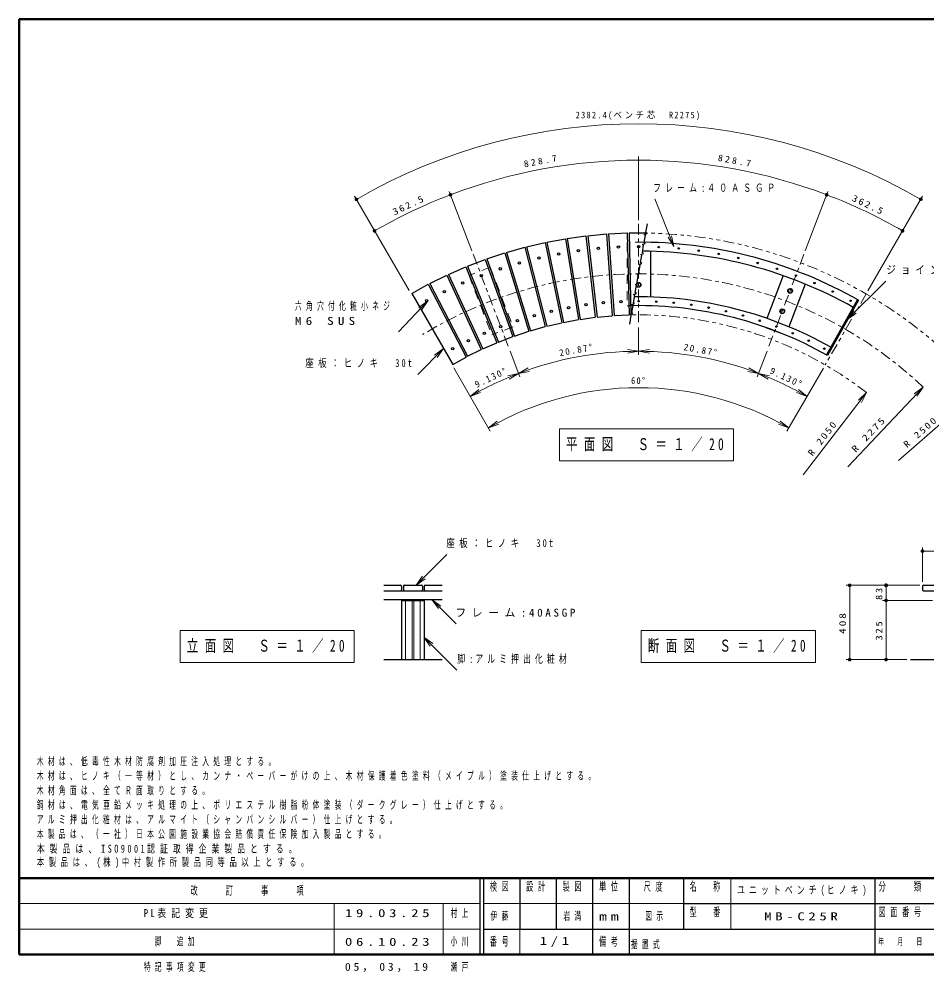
# Model space of a CAD drawing. Units: millimetres on the paper, scale 1:20. Extents: x -365 to 12, y -40 to 257.
# Drawn here: x -365 to -115.7, y -4.8 to 257 of the extents above; entities that cross this region are included whole.
import ezdxf

# ---------------------------------------------------------------- set-up
doc = ezdxf.new("R2010")
doc.units = ezdxf.units.MM
for name, pattern in [('USER1', [4.5, 2.5, -2]), ('USER2', [6, 3, -1, 1, -1]), ('USER3', [8, 3, -1, 1, -1, 1, -1])]:
    doc.linetypes.add(name, pattern=pattern)
doc.layers.add('LY_1', color=7, linetype='Continuous', lineweight=25)
doc.layers.add('LY_2', color=7, linetype='Continuous', lineweight=13)
doc.styles.add('ＭＳ ゴシック', font='')
doc.styles.get('ＭＳ ゴシック').set_extended_font_data('MS Gothic')

# ---------------------------------------------------------------- blocks, each defined once
blk = doc.blocks.new('filled_dot')
at = {"color": 0, "linetype": 'Continuous', "lineweight": -2, "const_width": 1.25}
blk.add_lwpolyline([(-0.625, 0, 1), (0.625, 0, 1)], format="xyb", close=True, dxfattribs=at)
blk = doc.blocks.new('open_arrow')
at = {"color": 0, "linetype": 'Continuous', "lineweight": -2}
blk.add_lwpolyline([(7.5, 1.25), (0, 0), (7.5, -1.25)], dxfattribs=at)

msp = doc.modelspace()

# ---------------------------------------------------------------- linework, layer by layer
at = {"layer": 'LY_1', "lineweight": 13}
for p, q in [((-194.868, 201.742), (-194.868, 219.243)), ((-240.646, 193.312), (-246.88, 209.664)), ((-149.091, 193.312), (-142.857, 209.664)), ((-257.885, 182.389), (-272.868, 208.342)), ((-185.194, 194.499), (-190.435, 207.598)), ((-131.868, 182.361), (-116.868, 208.342)), ((-137.561, 174.434), (-126.955, 185.041)), ((-252.762, 179.601), (-260.8, 171.059)), ((-194.868, 172.242), (-194.868, 164.743)), ((-194.868, 172.242), (-194.868, 164.743)), ((-248.404, 166.46), (-255.475, 159.389)), ((-230.136, 165.747), (-227.464, 158.74)), ((-159.6, 165.747), (-162.272, 158.739)), ((-159.6, 165.747), (-162.272, 158.74)), ((-245.632, 161.167), (-235.618, 143.823)), ((-144.118, 161.143), (-154.118, 143.823)), ((-137.424, 134.008), (-116.726, 155.903)), ((-123.48, 135.719), (-100.804, 155.563)), ((-149.674, 131.798), (-132.241, 154.384)), ((-216.606, 144.432), (-216.606, 135.632)), ((-168.806, 144.432), (-216.606, 144.432)), ((-168.806, 135.632), (-168.806, 144.432)), ((-216.606, 135.632), (-168.806, 135.632)), ((-116.9, 102.445), (-116.9, 111.836)), ((-116.9, 110.836), (-94.4, 110.836)), ((-255.991, 101.448), (-247.506, 109.933)), ((-117.65, 101.445), (-137.9, 101.445)), ((-136.9, 81.04), (-136.9, 101.445)), ((-126.9, 97.29), (-126.9, 101.445)), ((-258.839, 97.29), (-258.839, 81.04)), ((-257.089, 97.29), (-257.089, 81.04)), ((-256.589, 97.29), (-256.589, 81.04)), ((-254.839, 97.29), (-254.839, 81.04)), ((-251.621, 97.515), (-244.99, 90.885)), ((-114.15, 97.29), (-127.9, 97.29)), ((-126.9, 81.04), (-126.9, 97.29)), ((-320.729, 89.073), (-320.729, 80.273)), ((-272.929, 89.073), (-320.729, 89.073)), ((-272.929, 80.273), (-272.929, 89.073)), ((-194.127, 89.073), (-194.127, 80.273)), ((-146.327, 89.073), (-194.127, 89.073)), ((-146.327, 80.273), (-146.327, 89.073)), ((-253.839, 87.19), (-244.768, 78.119)), ((-320.729, 80.273), (-272.929, 80.273)), ((-194.127, 80.273), (-146.327, 80.273)), ((-121.158, 81.04), (-137.9, 81.04))]:
    msp.add_line(p, q, dxfattribs=at)
at = {"layer": 'LY_1', "linetype": 'USER2', "lineweight": 13}
for p, q in [((-194.868, 200.742), (-194.868, 173.242)), ((-240.289, 192.377), (-230.493, 166.682)), ((-149.447, 192.377), (-159.244, 166.681))]:
    msp.add_line(p, q, dxfattribs=at)
at = {"layer": 'LY_1'}
for p, q in [((-220.065, 195.704), (-214.951, 196.646)), ((-214.951, 196.646), (-211.38, 174.425)), ((-214.465, 196.724), (-209.313, 197.432)), ((-214.465, 196.724), (-210.894, 174.503)), ((-209.313, 197.432), (-206.757, 175.072)), ((-208.824, 197.488), (-203.646, 197.961)), ((-208.824, 197.488), (-206.268, 175.128)), ((-203.646, 197.961), (-202.11, 175.507)), ((-203.155, 197.994), (-197.96, 198.231)), ((-203.155, 197.994), (-201.619, 175.541)), ((-197.96, 198.231), (-197.448, 175.731)), ((-197.468, 198.242), (-192.885, 198.242)), ((-197.468, 198.242), (-196.956, 175.742)), ((-231.096, 192.905), (-226.089, 194.308)), ((-226.089, 194.308), (-220.512, 172.504)), ((-225.612, 194.43), (-220.547, 195.604)), ((-225.612, 194.43), (-220.035, 172.626)), ((-220.547, 195.604), (-215.968, 173.569)), ((-220.065, 195.704), (-215.486, 173.669)), ((-236.505, 191.132), (-231.567, 192.762)), ((-236.505, 191.132), (-228.969, 169.926)), ((-231.567, 192.762), (-225.003, 171.234)), ((-231.096, 192.905), (-224.533, 171.378)), ((-191.618, 193.233), (-191.618, 180.658)), ((-247.053, 186.858), (-242.284, 188.929)), ((-242.283, 188.929), (-233.789, 168.088)), ((-241.828, 189.115), (-236.969, 190.968)), ((-241.828, 189.115), (-233.334, 168.274)), ((-236.969, 190.968), (-229.432, 169.761)), ((-252.17, 184.365), (-247.5, 186.651)), ((-247.5, 186.651), (-238.066, 166.218)), ((-247.053, 186.858), (-237.619, 166.425)), ((-155.159, 186.519), (-159.639, 174.768)), ((-257.169, 181.642), (-252.607, 184.138)), ((-252.607, 184.138), (-242.253, 164.156)), ((-252.17, 184.365), (-241.816, 164.382)), ((-195.467, 184.088), (-195.084, 184.559)), ((-195.467, 184.088), (-195.251, 183.522)), ((-195.251, 183.522), (-194.652, 183.426)), ((-195.084, 184.559), (-194.485, 184.462)), ((-194.652, 183.426), (-194.269, 183.896)), ((-194.485, 184.462), (-194.269, 183.896)), ((-149.086, 184.203), (-153.565, 172.453)), ((-257.168, 181.642), (-245.915, 162.151)), ((-153.802, 182.636), (-153.277, 182.939)), ((-153.802, 182.636), (-153.802, 182.029)), ((-153.802, 182.029), (-153.277, 181.726)), ((-153.277, 182.939), (-152.752, 182.636)), ((-153.277, 181.726), (-152.752, 182.029)), ((-152.752, 182.636), (-152.752, 182.029)), ((-134.728, 179.923), (-143.288, 164.739)), ((-134.467, 179.775), (-143.027, 164.592)), ((-206.268, 175.128), (-202.11, 175.507)), ((-201.619, 175.541), (-197.448, 175.731)), ((-196.956, 175.742), (-196.852, 175.742)), ((-155.94, 176.423), (-155.414, 176.12)), ((-155.939, 177.029), (-155.414, 177.332)), ((-155.939, 177.029), (-155.939, 176.423)), ((-155.415, 177.332), (-154.889, 177.029)), ((-155.414, 176.12), (-154.889, 176.423)), ((-154.889, 177.029), (-154.889, 176.423)), ((-220.035, 172.626), (-215.968, 173.569)), ((-215.486, 173.669), (-211.38, 174.425)), ((-210.894, 174.503), (-206.757, 175.072)), ((-228.969, 169.926), (-225.003, 171.234)), ((-224.533, 171.378), (-220.512, 172.504)), ((-237.619, 166.425), (-233.789, 168.088)), ((-233.334, 168.274), (-229.432, 169.761)), ((-241.816, 164.382), (-238.066, 166.218)), ((-245.916, 162.151), (-242.253, 164.156)), ((-264.839, 101.445), (-260.214, 101.445)), ((-264.839, 99.945), (-248.839, 99.945)), ((-259.964, 101.195), (-259.964, 100.195)), ((-259.464, 101.195), (-259.464, 100.195)), ((-259.214, 101.445), (-254.464, 101.445)), ((-254.214, 101.195), (-254.214, 100.195)), ((-253.714, 101.195), (-253.714, 100.195)), ((-253.464, 101.445), (-248.839, 101.445)), ((-116.9, 101.195), (-116.9, 100.195)), ((-116.65, 101.445), (-94.65, 101.445)), ((-116.65, 99.945), (-94.65, 99.945)), ((-264.839, 97.515), (-248.839, 97.515)), ((-259.964, 97.515), (-259.964, 81.04)), ((-259.964, 97.29), (-253.714, 97.29)), ((-253.714, 97.515), (-253.714, 81.04)), ((-264.839, 81.04), (-248.839, 81.04)), ((-120.158, 81.04), (-91.868, 81.04))]:
    msp.add_line(p, q, dxfattribs=at)
at = {"layer": 'LY_1', "linetype": 'USER1', "lineweight": 13}
for p, q in [((-197.993, 195.742), (-197.993, 178.242)), ((-235.588, 188.819), (-229.354, 172.467)), ((-241.428, 186.592), (-235.194, 170.24))]:
    msp.add_line(p, q, dxfattribs=at)
at = {"layer": 'LY_1', "color": 1, "linetype": 'USER1', "lineweight": 13}
for p, q in [((-193.325, 195.742), (-197.993, 195.742)), ((-235.588, 188.819), (-241.428, 186.592)), ((-196.411, 178.242), (-197.993, 178.242)), ((-229.354, 172.467), (-235.194, 170.24))]:
    msp.add_line(p, q, dxfattribs=at)
at = {"layer": 'LY_1', "linetype": 'USER3', "lineweight": 13}
msp.add_line((-132.368, 181.495), (-143.618, 162.01), dxfattribs=at)
at = {"layer": 'LY_1', "color": 1}
msp.add_line((-159.916, 172.289), (-155.01, 170.418), dxfattribs=at)
at = {"layer": 'LY_1'}
msp.add_lwpolyline([(-197.298, 173.213), (-196.887, 175.542), (-197.194, 175.799), (-196.442, 176.073), (-196.748, 176.33), (-196.401, 178.3), (-196.707, 178.557), (-195.956, 178.83), (-196.262, 179.087), (-195.915, 181.057), (-196.221, 181.314), (-195.469, 181.588), (-195.776, 181.845), (-195.428, 183.815), (-195.735, 184.072), (-194.983, 184.345), (-195.29, 184.602), (-194.942, 186.572), (-195.249, 186.829), (-194.497, 187.103), (-194.803, 187.36), (-194.456, 189.329), (-194.762, 189.587), (-194.011, 189.86), (-194.317, 190.117), (-193.97, 192.087), (-194.276, 192.344), (-193.525, 192.618), (-193.831, 192.875), (-193.484, 194.844), (-193.79, 195.101), (-193.038, 195.375), (-193.345, 195.632), (-192.997, 197.602), (-193.304, 197.859), (-192.552, 198.133), (-192.858, 198.39), (-192.448, 200.719)], dxfattribs=at)
for centre, radius in [((-205.894, 193.99), 0.325), ((-200.387, 194.366), 0.325), ((-194.868, 194.492), 0.325), ((-189.35, 194.366), 0.2), ((-183.843, 193.99), 0.2), ((-222.233, 191.364), 0.325), ((-216.829, 192.487), 0.325), ((-211.379, 193.363), 0.325), ((-178.358, 193.363), 0.2), ((-172.908, 192.487), 0.2), ((-167.504, 191.364), 0.2), ((-232.861, 188.386), 0.325), ((-227.581, 189.996), 0.325), ((-162.156, 189.996), 0.2), ((-156.876, 188.386), 0.2), ((-238.063, 186.537), 0.325), ((-151.674, 186.537), 0.2), ((-243.174, 184.454), 0.325), ((-194.868, 183.992), 0.65), ((-146.562, 184.454), 0.2), ((-248.186, 182.14), 0.325), ((-153.277, 182.332), 0.65), ((-141.551, 182.14), 0.2), ((-253.087, 179.601), 0.325), ((-214.112, 177.735), 0.325), ((-209.336, 178.503), 0.325), ((-204.53, 179.052), 0.325), ((-199.704, 179.382), 0.325), ((-194.868, 179.492), 0.2), ((-190.033, 179.382), 0.2), ((-185.207, 179.052), 0.2), ((-180.401, 178.502), 0.2), ((-136.65, 179.6), 0.2), ((-223.534, 175.552), 0.325), ((-218.848, 176.751), 0.325), ((-175.625, 177.735), 0.2), ((-170.889, 176.751), 0.2), ((-166.203, 175.552), 0.2), ((-155.415, 176.726), 0.65), ((-232.719, 172.522), 0.325), ((-228.161, 174.141), 0.325), ((-161.576, 174.141), 0.2), ((-237.198, 170.696), 0.325), ((-157.018, 172.521), 0.2), ((-152.538, 170.696), 0.2), ((-241.59, 168.668), 0.325), ((-148.147, 168.668), 0.2), ((-245.885, 166.443), 0.325), ((-143.852, 166.443), 0.2)]:
    msp.add_circle(centre, radius, dxfattribs=at)
at = {"layer": 'LY_1', "lineweight": 13}
for centre, radius, start, end in [((-194.868, 73.242), 155, 59.99997, 120.00009), ((-194.869, 73.243), 145, 89.99977, 110.86965), ((-194.869, 73.243), 145, 69.13009, 89.99997), ((-194.868, 73.242), 145, 110.86964, 120.00009), ((-194.868, 73.242), 145, 59.99997, 69.13045), ((-194.868, 73.243), 92.5, 90, 110.8696), ((-194.868, 73.243), 92.5, 69.13042, 90), ((-194.868, 73.242), 92.5, 110.86967, 120.00003), ((-194.868, 73.242), 92.5, 60.00005, 69.13041), ((-194.868, 73.242), 82.5, 60.00003, 120.00014)]:
    msp.add_arc(centre, radius, start, end, dxfattribs=at)
at = {"layer": 'LY_1', "linetype": 'USER3', "lineweight": 13}
for radius, start, end in [(124.999, 41.19069, 89.09184), (102.499, 52.33754, 91.11068)]:
    msp.add_arc((-194.869, 73.243), radius, start, end, dxfattribs=at)
at = {"layer": 'LY_1'}
for centre, radius, start, end in [((-194.869, 73.243), 122.464, 60.44766, 89.28167), ((-194.869, 73.243), 120.034, 60.588, 89.47128), ((-194.869, 73.243), 107.464, 60.588, 90.59123), ((-194.869, 73.243), 105.034, 60.42437, 90.83919), ((-260.214, 101.195), 0.25, 0, 89.99998), ((-260.214, 100.195), 0.25, 270.00002, 0), ((-259.214, 101.195), 0.25, 89.99998, 179.99996), ((-259.214, 100.195), 0.25, 179.99998, 270.00003), ((-254.464, 101.195), 0.25, 0, 89.99998), ((-254.464, 100.195), 0.25, 270.00002, 0), ((-253.464, 101.195), 0.25, 89.99998, 179.99996), ((-253.464, 100.195), 0.25, 179.99998, 270.00003), ((-116.65, 101.195), 0.25, 90, 180), ((-116.65, 100.195), 0.25, 179.99999, 270)]:
    msp.add_arc(centre, radius, start, end, dxfattribs=at)
at = {"layer": 'LY_1', "linetype": 'USER2', "lineweight": 13}
msp.add_arc((-194.869, 73.243), 113.749, 46.60929, 121.42477, dxfattribs=at)
at = {"layer": 'LY_2', "lineweight": 50}
for p, q in [((0, 257), (-365, 257)), ((-365, 257), (-365, 0)), ((-365, 21), (0, 21)), ((-365, 0), (0, 0))]:
    msp.add_line(p, q, dxfattribs=at)
at = {"layer": 'LY_2', "color": 211, "lineweight": 25}
for p, q in [((-238.5, 21), (-238.5, 0)), ((-237.5, 21), (-237.5, 0)), ((-227.5, 21), (-227.5, 7)), ((-217.5, 21), (-217.5, 7)), ((-207.5, 21), (-207.5, 0)), ((-197.5, 21), (-197.5, 7)), ((-182.5, 21), (-182.5, 7)), ((-130, 21), (-130, 0)), ((-182.5, 14), (-70, 14)), ((-237.5, 7), (0, 7))]:
    msp.add_line(p, q, dxfattribs=at)
at = {"layer": 'LY_2'}
for p, q in [((-169.5, 21), (-169.5, 7)), ((-365, 14), (-238.5, 14)), ((-278.5, 14), (-278.5, 0)), ((-248.5, 14), (-248.5, 0)), ((-237.5, 14), (-182.5, 14)), ((-365, 7), (-238.5, 7)), ((-227.5, 7), (-227.5, 0))]:
    msp.add_line(p, q, dxfattribs=at)
at = {"layer": 'LY_2', "lineweight": 25}
msp.add_line((-197.5, 7), (-197.5, 0), dxfattribs=at)

# ---------------------------------------------------------------- block references
at = {"layer": 'LY_1', "lineweight": 13}
for name, p, xscale, yscale, rotation in [('filled_dot', (-272.368, 207.476), 0.4, 0.4, 29.4), ('filled_dot', (-246.523, 208.729), 0.4, 0.4, 201.5), ('filled_dot', (-143.213, 208.729), 0.4, 0.4, 338.5), ('filled_dot', (-117.368, 207.476), 0.4, 0.4, 150.6), ('filled_dot', (-267.368, 198.816), 0.4, 0.4, 29.4), ('filled_dot', (-122.368, 198.816), 0.4, 0.4, 150.6), ('open_arrow', (-185.194, 194.499), 0.4, 0.4, 111.8), ('open_arrow', (-252.762, 179.601), 0.4, 0.4, 226.7), ('open_arrow', (-137.561, 174.434), 0.4, 0.4, 45), ('open_arrow', (-248.404, 166.46), 0.4, 0.4, 225), ('open_arrow', (-194.868, 165.743), 0.4, 0.4, 180.9), ('open_arrow', (-194.868, 165.743), 0.4, 0.4, 359.1), ('open_arrow', (-227.821, 159.673), 0.4, 0.4, 201.8), ('open_arrow', (-227.82, 159.674), 0.4, 0.4, 19.9), ('open_arrow', (-161.916, 159.674), 0.4, 0.4, 160.1), ('open_arrow', (-161.916, 159.673), 0.4, 0.4, 338.2), ('open_arrow', (-241.118, 153.349), 0.4, 0.4, 29.1), ('open_arrow', (-148.618, 153.349), 0.4, 0.4, 150.9), ('open_arrow', (-132.241, 154.384), 0.4, 0.4, 232.3), ('open_arrow', (-116.726, 155.903), 0.4, 0.4, 226.6), ('open_arrow', (-236.118, 144.689), 0.4, 0.4, 29), ('open_arrow', (-153.618, 144.689), 0.4, 0.4, 151), ('open_arrow', (-255.991, 101.448), 0.4, 0.4, 45), ('filled_dot', (-136.9, 101.445), 0.4, 0.4, 270), ('filled_dot', (-126.9, 101.445), 0.431, 0.431, 270), ('open_arrow', (-251.621, 97.515), 0.4, 0.4, 315), ('filled_dot', (-126.9, 97.29), 0.4, 0.4, 270), ('open_arrow', (-253.839, 87.19), 0.4, 0.4, 315), ('filled_dot', (-136.9, 81.04), 0.4, 0.4, 90), ('filled_dot', (-126.9, 81.04), 0.4, 0.4, 90)]:
    msp.add_blockref(name, p, dxfattribs=dict(at, xscale=xscale, yscale=yscale, rotation=rotation))
at = {"layer": 'LY_1', "lineweight": 13, "xscale": 0.4, "yscale": 0.4}
msp.add_blockref('filled_dot', (-116.9, 110.836), dxfattribs=at)

# ---------------------------------------------------------------- texts
at = {"layer": 'LY_1', "style": 'ＭＳ ゴシック'}
for s, insert, char_height, attachment_point in [('\\T1.32;\\W0.9;2382.4(ベンチ芯\u3000R2275)', (-194.868, 229.242), 1.833, 8), ('\\T1.53;\\W0.7;フレーム:４０ＡＳＧＰ', (-190.881, 210.598), 2.199, 4), ('\\T1.52;\\W0.85;ジョイントPL-6', (-126.821, 188.041), 2.199, 4), ('\\T1.64;\\W0.6;六角穴付化粧小ネジ', (-289.232, 178.059), 2.199, 4), ('\\T1.64;\\W1.2;M6\\~SUS', (-289.232, 174.059), 2.199, 4), ('\\T1.53;\\W0.75;座板：ヒノキ\u300030t', (-286.402, 162.389), 2.199, 4), ('\\T1.33;\\W0.9;60°', (-194.868, 156.742), 1.833, 8), ('\\T1.56;\\W0.7;平面図\u3000Ｓ＝１／20', (-192.706, 140.032), 3.299, 5), ('\\T1.53;\\W0.75;座板：ヒノキ\u300030t', (-247.66, 112.933), 2.199, 4), ('\\T1.5;フレーム:40ASGP', (-245.197, 93.885), 2.199, 4), ('\\T1.56;\\W0.7;立面図\u3000Ｓ＝１／20', (-296.829, 84.673), 3.299, 5), ('\\T1.56;\\W0.7;断面図\u3000Ｓ＝１／20', (-170.227, 84.673), 3.299, 5), ('\\T1.52;\\W0.7;脚:アルミ押出化粧材', (-244.644, 81.119), 2.199, 4), ('\\T1.64;\\W0.6;木材は、低毒性木材防腐剤加圧注入処理とする。', (-360.12, 51.747), 2.199, 7), ('\\T1.64;\\W0.6;木材は、ヒノキ（一等材）とし、カンナ・ペーパーがけの上、木材保護着色塗料（メイプル）塗装仕上げとする。', (-360.12, 47.747), 2.199, 7), ('\\T1.64;\\W0.6;木材角面は、全てＲ面取りとする。', (-360.12, 43.747), 2.199, 7), ('\\T1.64;\\W0.6;鋼材は、電気亜鉛メッキ処理の上、ポリエステル樹脂粉体塗装（ダークグレー）仕上げとする。', (-360.12, 39.747), 2.199, 7), ('\\T1.64;\\W0.6;アルミ押出化粧材は、アルマイト（シャンパンシルバー）仕上げとする。', (-360.12, 35.747), 2.199, 7), ('\\T1.64;\\W0.6;本製品は、（一社）日本公園施設業協会賠償責任保険加入製品とする。', (-360.12, 31.747), 2.199, 7), ('\\T1.64;\\W0.7;本製品は、ISO9001認証取得企業製品とする。', (-360.12, 27.747), 2.199, 7), ('\\T1.64;\\W0.65;本製品は、(株)中村製作所製品同等品以上とする。', (-360.12, 23.747), 2.199, 7), ('\\T1.52;\\W0.7;ユニットベンチ(ヒノキ)', (-149.75, 17.5), 2.199, 5), ('\\T1.55;\\W0.8;PL表記変更', (-330.75, 12.5), 2.199, 1), ('\\T1.5;\\W1.35;19.03.25', (-275.5, 12.5), 2.199, 1), ('\\T1.64;\\W0.6;村上', (-246.5, 12.5), 2.199, 1), ('\\T1.64;\\W0.6;伊藤', (-232.5, 10.5), 2.199, 5), ('\\T1.64;\\W0.6;岩満', (-212.5, 10.5), 2.199, 5), ('\\T1.64;\\W0.6;図示', (-190, 10.5), 2.199, 5), ('\\T1.5;\\W1.35;MB-C25R', (-149.75, 10.5), 2.199, 5), ('\\T1.64;\\W0.6;脚\u3000追加', (-327.75, 3.5), 2.199, 4), ('\\T1.5;\\W1.35;06.10.23', (-275.5, 3.5), 2.199, 4), ('\\T1.64;\\W0.6;小川', (-246.5, 3.5), 2.199, 4), ('\\T1.5;\\W1.35;1/1', (-217.5, 3.5), 2.199, 5), ('\\T1.64;\\W0.6;据置式', (-197, 1.5), 2.199, 7), ('\\T1.64;\\W0.6;特記事項変更', (-330.75, -3.5), 2.199, 4), ('\\T1.5;\\W1.05;05，03，19', (-275.5, -3.5), 2.199, 4), ('\\T1.64;\\W0.6;瀬戸', (-246.5, -3.5), 2.199, 4)]:
    msp.add_mtext(s, dxfattribs=dict(at, insert=insert, char_height=char_height, attachment_point=attachment_point))
at = {"layer": 'LY_1', "char_height": 1.833, "style": 'ＭＳ ゴシック'}
for s, insert, attachment_point, rotation in [('\\T1.5;\\W1.05;828.7', (-221.538, 218.058), 5, 10.435), ('\\T1.5;\\W1.05;828.7', (-168.199, 218.058), 5, 349.565), ('\\T1.33;\\W1.15;362.5', (-257.573, 205.091), 8, 25.435), ('\\T1.33;\\W1.15;362.5', (-132.164, 205.091), 8, 334.565), ('\\T1.33;20.87°', (-211.802, 165.196), 8, 10.435), ('\\T1.33;20.87°', (-177.934, 165.196), 8, 349.565), ('\\T1.33;9.130°', (-235.025, 157.679), 8, 25.435), ('\\T1.33;9.130°', (-154.712, 157.679), 8, 334.565), ('\\T1.33;\\W1.25;R\\~2275', (-130.949, 142.314), 8, 46.609), ('\\T1.33;\\W1.15;R\\~2500', (-116.824, 142.872), 8, 41.191), ('\\T1.33;\\W1.15;R\\~2050', (-143.581, 141.328), 8, 52.338), ('\\T1.34;\\W1.15;83', (-127.9, 99.33), 8, 90), ('\\T1.33;\\W1.25;408', (-137.9, 91.205), 8, 90), ('\\T1.33;\\W1.15;325', (-127.9, 89.165), 8, 90)]:
    msp.add_mtext(s, dxfattribs=dict(at, insert=insert, attachment_point=attachment_point, rotation=rotation))
at = {"layer": 'LY_2', "color": 4, "style": 'ＭＳ ゴシック'}
for s, insert, char_height, attachment_point in [('\\T1.64;\\W0.6;改\u3000\u3000訂\u3000\u3000事\u3000\u3000項', (-301.75, 17.5), 2.346, 5), ('\\T1.64;\\W0.6;検図', (-232.5, 19.9), 2.346, 2), ('\\T1.64;\\W0.6;設計', (-222.5, 19.9), 2.346, 2), ('\\T1.64;\\W0.6;製図', (-212.5, 19.9), 2.346, 2), ('\\T1.64;\\W0.6;単位', (-202.5, 19.9), 2.346, 2), ('\\T1.64;\\W0.6;尺度', (-190.25, 19.9), 2.346, 2), ('\\T1.64;\\W0.6;名\u3000称', (-176, 19.9), 2.346, 2), ('\\T1.64;\\W0.6;分\u3000\u3000類', (-122.5, 19.9), 2.346, 2), ('\\T1.64;\\W0.6;型\u3000番', (-176, 12.9), 2.346, 2), ('\\T1.64;\\W0.6;図面番号', (-122.5, 12.9), 2.346, 2), ('\\T1.5;\\W1.35;mm', (-202.5, 10.5), 2.346, 5), ('\\T1.64;\\W0.6;番号', (-232.5, 3.5), 2.346, 5), ('\\T1.64;\\W0.6;備考', (-202.5, 3.5), 2.346, 5), ('\\T1.64;\\W0.6;年\u3000月\u3000日', (-122.5, 3.5), 1.906, 5)]:
    msp.add_mtext(s, dxfattribs=dict(at, insert=insert, char_height=char_height, attachment_point=attachment_point))

doc.saveas('drawing.dxf')
